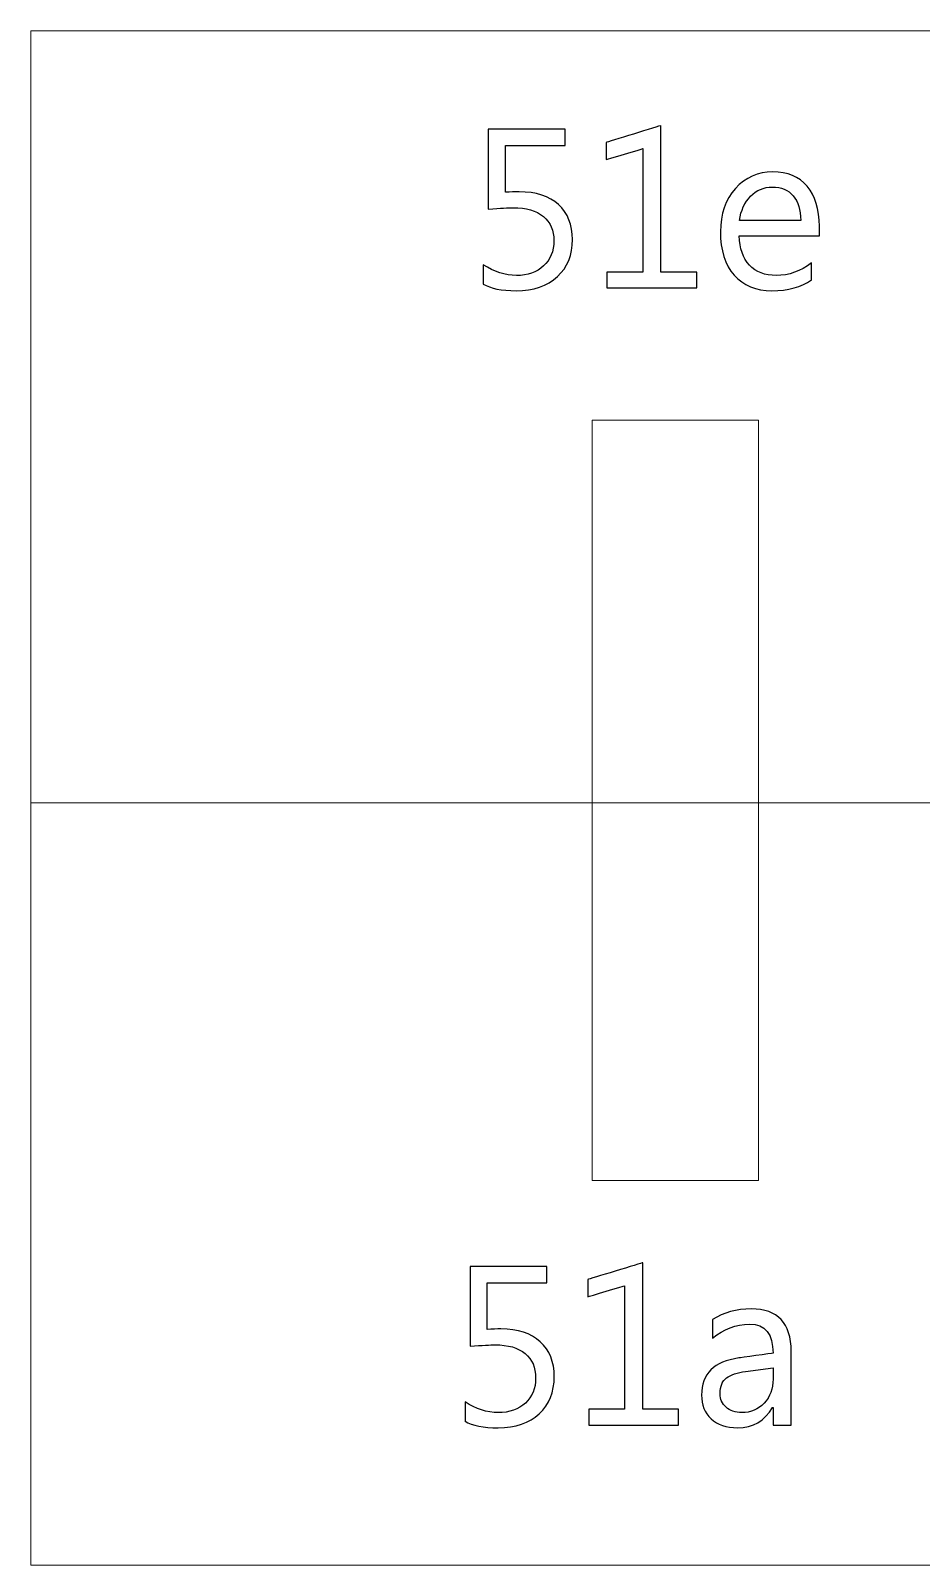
# Model space of a CAD drawing. Header units: centimetres. Extents: x -494 to 505, y -672 to 577.
# Drawn here: x -145.1 to -102.9, y 503.1 to 575.8 of the extents above; entities that cross this region are included whole.
import ezdxf

# ---------------------------------------------------------------- set-up
doc = ezdxf.new("R2010")
doc.units = ezdxf.units.CM
doc.header["$MEASUREMENT"] = 0
doc.layers.add('Camada 1', color=7, linetype='Continuous')
doc.layers.add('Camada 2', color=10, linetype='Continuous')

msp = doc.modelspace()

# ---------------------------------------------------------------- linework, layer by layer
at = {"layer": 'Camada 1', "lineweight": 9}
msp.add_lwpolyline([(-118.529354, 521.302996), (-110.651798, 521.302996), (-110.651798, 557.360836), (-118.529354, 557.360836), (-118.529354, 521.302996)], close=True, dxfattribs=at)
for points in [[(-145.138902, 575.831208), (-145.138902, 575.831208), (55.280306, 575.830192), (55.280306, 575.830192), (55.280306, 575.830192), (55.280306, 575.830192), (55.280306, 503.05716), (55.280306, 503.05716), (55.280306, 503.05716), (55.280306, 503.05716), (-145.138902, 503.063764), (-145.138902, 503.063764), (-145.138902, 503.063764), (-145.138902, 503.063764), (-145.138902, 575.831208), (-145.138902, 575.831208)], [(-145.138902, 539.208472), (-145.138902, 539.208472), (55.280306, 539.207964), (55.280306, 539.207964), (55.280306, 539.207964), (55.280306, 539.207964), (55.280306, 503.05716), (55.280306, 503.05716), (55.280306, 503.05716), (55.280306, 503.05716), (-145.138902, 503.060462), (-145.138902, 503.060462), (-145.138902, 503.060462), (-145.138902, 503.060462), (-145.138902, 539.208472), (-145.138902, 539.208472)]]:
    msp.add_open_spline(points, degree=3, knots=[0, 0, 0, 0, 0.2, 0.2, 0.2, 0.20000001, 0.4, 0.4, 0.4, 0.40000001, 0.6, 0.6, 0.6, 0.60000001, 1, 1, 1, 1], dxfattribs=at)
at = {"layer": 'Camada 2'}
for points, knots in [([(-113.574068, 563.63108), (-113.574068, 563.63108), (-117.832124, 563.63108), (-117.832124, 563.63108), (-117.832124, 563.63108), (-117.832124, 563.63108), (-117.832124, 564.383682), (-117.832124, 564.383682), (-117.832124, 564.383682), (-117.832124, 564.383682), (-116.133372, 564.383682), (-116.133372, 564.383682), (-116.133372, 564.383682), (-116.133372, 564.383682), (-116.133372, 570.236858), (-116.133372, 570.236858), (-116.133372, 570.236858), (-116.133372, 570.236858), (-117.875304, 569.717174), (-117.875304, 569.717174), (-117.875304, 569.717174), (-117.875304, 569.717174), (-117.875304, 570.534292), (-117.875304, 570.534292), (-117.875304, 570.534292), (-117.875304, 570.534292), (-115.273074, 571.330074), (-115.273074, 571.330074), (-115.273074, 571.330074), (-115.273074, 571.330074), (-115.273074, 564.383682), (-115.273074, 564.383682), (-115.273074, 564.383682), (-115.273074, 564.383682), (-113.574068, 564.383682), (-113.574068, 564.383682), (-113.574068, 564.383682), (-113.574068, 564.383682), (-113.574068, 563.63108), (-113.574068, 563.63108)], [0, 0, 0, 0, 0.090909091, 0.090909091, 0.090909091, 0.090909101, 0.181818182, 0.181818182, 0.181818182, 0.181818192, 0.272727273, 0.272727273, 0.272727273, 0.272727283, 0.363636364, 0.363636364, 0.363636364, 0.363636374, 0.454545455, 0.454545455, 0.454545455, 0.454545465, 0.545454545, 0.545454545, 0.545454545, 0.545454555, 0.636363636, 0.636363636, 0.636363636, 0.636363646, 0.727272727, 0.727272727, 0.727272727, 0.727272737, 0.818181818, 0.818181818, 0.818181818, 0.818181828, 1, 1, 1, 1]), ([(-123.692412, 563.81396), (-123.692412, 563.81396), (-123.692412, 564.727852), (-123.692412, 564.727852), (-123.692412, 564.727852), (-123.178062, 564.391048), (-122.654822, 564.222392), (-122.122692, 564.222392), (-122.122692, 564.222392), (-121.590308, 564.222392), (-121.162064, 564.373014), (-120.835928, 564.674004), (-120.835928, 564.674004), (-120.511316, 564.97347), (-120.348248, 565.373012), (-120.348248, 565.869582), (-120.348248, 565.869582), (-120.348248, 566.362342), (-120.515126, 566.74766), (-120.846596, 567.023504), (-120.846596, 567.023504), (-121.179844, 567.299602), (-121.654824, 567.437524), (-122.274838, 567.437524), (-122.274838, 567.437524), (-122.484642, 567.437524), (-122.87885, 567.416188), (-123.455938, 567.374786), (-123.455938, 567.374786), (-123.455938, 567.374786), (-123.455938, 571.158116), (-123.455938, 571.158116), (-123.455938, 571.158116), (-123.455938, 571.158116), (-119.810784, 571.158116), (-119.810784, 571.158116), (-119.810784, 571.158116), (-119.810784, 571.158116), (-119.810784, 570.383924), (-119.810784, 570.383924), (-119.810784, 570.383924), (-119.810784, 570.383924), (-122.63882, 570.383924), (-122.63882, 570.383924), (-122.63882, 570.383924), (-122.63882, 570.383924), (-122.63882, 568.16879), (-122.63882, 568.16879), (-122.63882, 568.16879), (-122.407426, 568.183014), (-122.19432, 568.19038), (-121.997216, 568.19038), (-121.997216, 568.19038), (-121.192544, 568.19038), (-120.56872, 567.987688), (-120.12803, 567.58459), (-120.12803, 567.58459), (-119.687086, 567.181238), (-119.466614, 566.627518), (-119.466614, 565.924954), (-119.466614, 565.924954), (-119.466614, 565.197498), (-119.703088, 564.611266), (-120.178068, 564.168798), (-120.178068, 564.168798), (-120.653048, 563.724298), (-121.30532, 563.502048), (-122.131582, 563.502048), (-122.131582, 563.502048), (-122.828558, 563.502048), (-123.348496, 563.605934), (-123.692412, 563.81396)], [0, 0, 0, 0, 0.052631579, 0.052631579, 0.052631579, 0.052631589, 0.105263158, 0.105263158, 0.105263158, 0.105263168, 0.157894737, 0.157894737, 0.157894737, 0.157894747, 0.210526316, 0.210526316, 0.210526316, 0.210526326, 0.263157895, 0.263157895, 0.263157895, 0.263157905, 0.315789474, 0.315789474, 0.315789474, 0.315789484, 0.368421053, 0.368421053, 0.368421053, 0.368421063, 0.421052632, 0.421052632, 0.421052632, 0.421052642, 0.473684211, 0.473684211, 0.473684211, 0.473684221, 0.526315789, 0.526315789, 0.526315789, 0.526315799, 0.578947368, 0.578947368, 0.578947368, 0.578947378, 0.631578947, 0.631578947, 0.631578947, 0.631578957, 0.684210526, 0.684210526, 0.684210526, 0.684210536, 0.736842105, 0.736842105, 0.736842105, 0.736842115, 0.789473684, 0.789473684, 0.789473684, 0.789473694, 0.842105263, 0.842105263, 0.842105263, 0.842105273, 0.894736842, 0.894736842, 0.894736842, 0.894736852, 1, 1, 1, 1]), ([(-107.767628, 566.104278), (-107.767628, 566.104278), (-111.563404, 566.104278), (-111.563404, 566.104278), (-111.563404, 566.104278), (-111.548926, 565.503822), (-111.387636, 565.039764), (-111.081312, 564.713628), (-111.081312, 564.713628), (-110.772956, 564.38546), (-110.350046, 564.222392), (-109.812328, 564.222392), (-109.812328, 564.222392), (-109.206538, 564.222392), (-108.65104, 564.423306), (-108.143802, 564.824626), (-108.143802, 564.824626), (-108.143802, 564.824626), (-108.143802, 564.018176), (-108.143802, 564.018176), (-108.143802, 564.018176), (-108.615226, 563.674006), (-109.240574, 563.502048), (-110.016798, 563.502048), (-110.016798, 563.502048), (-110.774734, 563.502048), (-111.371634, 563.745888), (-111.805212, 564.235092), (-111.805212, 564.235092), (-112.239044, 564.724296), (-112.455706, 565.412382), (-112.455706, 566.297826), (-112.455706, 566.297826), (-112.455706, 567.136534), (-112.219232, 567.817508), (-111.744252, 568.346082), (-111.744252, 568.346082), (-111.269272, 568.873132), (-110.681516, 569.13653), (-109.977174, 569.13653), (-109.977174, 569.13653), (-109.27461, 569.13653), (-108.730034, 568.908946), (-108.344716, 568.453778), (-108.344716, 568.453778), (-107.959398, 567.99861), (-107.767628, 567.365896), (-107.767628, 566.55589), (-107.767628, 566.55589), (-107.767628, 566.55589), (-107.767628, 566.104278), (-107.767628, 566.104278)], [0, 0, 0, 0, 0.071428571, 0.071428571, 0.071428571, 0.071428581, 0.142857143, 0.142857143, 0.142857143, 0.142857153, 0.214285714, 0.214285714, 0.214285714, 0.214285724, 0.285714286, 0.285714286, 0.285714286, 0.285714296, 0.357142857, 0.357142857, 0.357142857, 0.357142867, 0.428571429, 0.428571429, 0.428571429, 0.428571439, 0.5, 0.5, 0.5, 0.50000001, 0.571428571, 0.571428571, 0.571428571, 0.571428581, 0.642857143, 0.642857143, 0.642857143, 0.642857153, 0.714285714, 0.714285714, 0.714285714, 0.714285724, 0.785714286, 0.785714286, 0.785714286, 0.785714296, 0.857142857, 0.857142857, 0.857142857, 0.857142867, 1, 1, 1, 1]), ([(-108.649262, 566.835544), (-108.652818, 567.333638), (-108.77296, 567.722512), (-109.009434, 568.000388), (-109.009434, 568.000388), (-109.246162, 568.27801), (-109.574076, 568.416186), (-109.99343, 568.416186), (-109.99343, 568.416186), (-110.398306, 568.416186), (-110.744254, 568.270898), (-111.027464, 567.978798), (-111.027464, 567.978798), (-111.310674, 567.686698), (-111.486188, 567.306714), (-111.552482, 566.835544), (-111.552482, 566.835544), (-111.552482, 566.835544), (-108.649262, 566.835544), (-108.649262, 566.835544)], [0, 0, 0, 0, 0.166666667, 0.166666667, 0.166666667, 0.166666677, 0.333333333, 0.333333333, 0.333333333, 0.333333343, 0.5, 0.5, 0.5, 0.50000001, 0.666666667, 0.666666667, 0.666666667, 0.666666677, 1, 1, 1, 1]), ([(-124.556012, 509.88976), (-124.556012, 509.88976), (-124.556012, 510.803652), (-124.556012, 510.803652), (-124.556012, 510.803652), (-124.041662, 510.466848), (-123.518422, 510.298192), (-122.986292, 510.298192), (-122.986292, 510.298192), (-122.453908, 510.298192), (-122.025664, 510.448814), (-121.699528, 510.749804), (-121.699528, 510.749804), (-121.374916, 511.04927), (-121.211848, 511.448812), (-121.211848, 511.945382), (-121.211848, 511.945382), (-121.211848, 512.438142), (-121.378726, 512.82346), (-121.710196, 513.099304), (-121.710196, 513.099304), (-122.043444, 513.375402), (-122.518424, 513.513324), (-123.138438, 513.513324), (-123.138438, 513.513324), (-123.348242, 513.513324), (-123.74245, 513.491988), (-124.319538, 513.450586), (-124.319538, 513.450586), (-124.319538, 513.450586), (-124.319538, 517.233916), (-124.319538, 517.233916), (-124.319538, 517.233916), (-124.319538, 517.233916), (-120.674384, 517.233916), (-120.674384, 517.233916), (-120.674384, 517.233916), (-120.674384, 517.233916), (-120.674384, 516.459724), (-120.674384, 516.459724), (-120.674384, 516.459724), (-120.674384, 516.459724), (-123.50242, 516.459724), (-123.50242, 516.459724), (-123.50242, 516.459724), (-123.50242, 516.459724), (-123.50242, 514.24459), (-123.50242, 514.24459), (-123.50242, 514.24459), (-123.271026, 514.258814), (-123.05792, 514.26618), (-122.860816, 514.26618), (-122.860816, 514.26618), (-122.056144, 514.26618), (-121.43232, 514.063488), (-120.99163, 513.66039), (-120.99163, 513.66039), (-120.550686, 513.257038), (-120.330214, 512.703318), (-120.330214, 512.000754), (-120.330214, 512.000754), (-120.330214, 511.273298), (-120.566688, 510.687066), (-121.041668, 510.244598), (-121.041668, 510.244598), (-121.516648, 509.800098), (-122.16892, 509.577848), (-122.995182, 509.577848), (-122.995182, 509.577848), (-123.692158, 509.577848), (-124.212096, 509.681734), (-124.556012, 509.88976)], [0, 0, 0, 0, 0.052631579, 0.052631579, 0.052631579, 0.052631589, 0.105263158, 0.105263158, 0.105263158, 0.105263168, 0.157894737, 0.157894737, 0.157894737, 0.157894747, 0.210526316, 0.210526316, 0.210526316, 0.210526326, 0.263157895, 0.263157895, 0.263157895, 0.263157905, 0.315789474, 0.315789474, 0.315789474, 0.315789484, 0.368421053, 0.368421053, 0.368421053, 0.368421063, 0.421052632, 0.421052632, 0.421052632, 0.421052642, 0.473684211, 0.473684211, 0.473684211, 0.473684221, 0.526315789, 0.526315789, 0.526315789, 0.526315799, 0.578947368, 0.578947368, 0.578947368, 0.578947378, 0.631578947, 0.631578947, 0.631578947, 0.631578957, 0.684210526, 0.684210526, 0.684210526, 0.684210536, 0.736842105, 0.736842105, 0.736842105, 0.736842115, 0.789473684, 0.789473684, 0.789473684, 0.789473694, 0.842105263, 0.842105263, 0.842105263, 0.842105273, 0.894736842, 0.894736842, 0.894736842, 0.894736852, 1, 1, 1, 1]), ([(-114.437668, 509.70688), (-114.437668, 509.70688), (-118.695724, 509.70688), (-118.695724, 509.70688), (-118.695724, 509.70688), (-118.695724, 509.70688), (-118.695724, 510.459482), (-118.695724, 510.459482), (-118.695724, 510.459482), (-118.695724, 510.459482), (-116.996972, 510.459482), (-116.996972, 510.459482), (-116.996972, 510.459482), (-116.996972, 510.459482), (-116.996972, 516.312658), (-116.996972, 516.312658), (-116.996972, 516.312658), (-116.996972, 516.312658), (-118.738904, 515.792974), (-118.738904, 515.792974), (-118.738904, 515.792974), (-118.738904, 515.792974), (-118.738904, 516.610092), (-118.738904, 516.610092), (-118.738904, 516.610092), (-118.738904, 516.610092), (-116.136674, 517.405874), (-116.136674, 517.405874), (-116.136674, 517.405874), (-116.136674, 517.405874), (-116.136674, 510.459482), (-116.136674, 510.459482), (-116.136674, 510.459482), (-116.136674, 510.459482), (-114.437668, 510.459482), (-114.437668, 510.459482), (-114.437668, 510.459482), (-114.437668, 510.459482), (-114.437668, 509.70688), (-114.437668, 509.70688)], [0, 0, 0, 0, 0.090909091, 0.090909091, 0.090909091, 0.090909101, 0.181818182, 0.181818182, 0.181818182, 0.181818192, 0.272727273, 0.272727273, 0.272727273, 0.272727283, 0.363636364, 0.363636364, 0.363636364, 0.363636374, 0.454545455, 0.454545455, 0.454545455, 0.454545465, 0.545454545, 0.545454545, 0.545454545, 0.545454555, 0.636363636, 0.636363636, 0.636363636, 0.636363646, 0.727272727, 0.727272727, 0.727272727, 0.727272737, 0.818181818, 0.818181818, 0.818181818, 0.818181828, 1, 1, 1, 1]), ([(-109.104176, 509.70688), (-109.104176, 509.70688), (-109.964474, 509.70688), (-109.964474, 509.70688), (-109.964474, 509.70688), (-109.964474, 509.70688), (-109.964474, 510.547366), (-109.964474, 510.547366), (-109.964474, 510.547366), (-109.964474, 510.547366), (-109.986064, 510.547366), (-109.986064, 510.547366), (-109.986064, 510.547366), (-110.36046, 509.900428), (-110.910624, 509.577848), (-111.640112, 509.577848), (-111.640112, 509.577848), (-112.176052, 509.577848), (-112.595406, 509.719326), (-112.898174, 510.004314), (-112.898174, 510.004314), (-113.201196, 510.287524), (-113.351564, 510.663952), (-113.351564, 511.133344), (-113.351564, 511.133344), (-113.351564, 512.13893), (-112.760252, 512.724908), (-111.577374, 512.889754), (-111.577374, 512.889754), (-111.577374, 512.889754), (-109.964474, 513.11556), (-109.964474, 513.11556), (-109.964474, 513.11556), (-109.964474, 514.033008), (-110.33379, 514.491986), (-111.071914, 514.491986), (-111.071914, 514.491986), (-111.719106, 514.491986), (-112.303306, 514.269736), (-112.824768, 513.825236), (-112.824768, 513.825236), (-112.824768, 513.825236), (-112.824768, 514.70687), (-112.824768, 514.70687), (-112.824768, 514.70687), (-112.296194, 515.043928), (-111.688626, 515.21233), (-110.998508, 515.21233), (-110.998508, 515.21233), (-109.735112, 515.21233), (-109.104176, 514.543802), (-109.104176, 513.205222), (-109.104176, 513.205222), (-109.104176, 513.205222), (-109.104176, 509.70688), (-109.104176, 509.70688)], [0, 0, 0, 0, 0.066666667, 0.066666667, 0.066666667, 0.066666677, 0.133333333, 0.133333333, 0.133333333, 0.133333343, 0.2, 0.2, 0.2, 0.20000001, 0.266666667, 0.266666667, 0.266666667, 0.266666677, 0.333333333, 0.333333333, 0.333333333, 0.333333343, 0.4, 0.4, 0.4, 0.40000001, 0.466666667, 0.466666667, 0.466666667, 0.466666677, 0.533333333, 0.533333333, 0.533333333, 0.533333343, 0.6, 0.6, 0.6, 0.60000001, 0.666666667, 0.666666667, 0.666666667, 0.666666677, 0.733333333, 0.733333333, 0.733333333, 0.733333343, 0.8, 0.8, 0.8, 0.80000001, 0.866666667, 0.866666667, 0.866666667, 0.866666677, 1, 1, 1, 1]), ([(-109.964474, 512.427474), (-109.964474, 512.427474), (-111.261906, 512.24815), (-111.261906, 512.24815), (-111.261906, 512.24815), (-111.661702, 512.192524), (-111.962692, 512.092194), (-112.16513, 511.950716), (-112.16513, 511.950716), (-112.367822, 511.807206), (-112.46993, 511.556254), (-112.46993, 511.194304), (-112.46993, 511.194304), (-112.46993, 510.930906), (-112.376712, 510.715768), (-112.188498, 510.549144), (-112.188498, 510.549144), (-112.002062, 510.38252), (-111.751364, 510.298192), (-111.44123, 510.298192), (-111.44123, 510.298192), (-111.012986, 510.298192), (-110.659926, 510.448814), (-110.38205, 510.748026), (-110.38205, 510.748026), (-110.104174, 511.04927), (-109.964474, 511.429), (-109.964474, 511.889756), (-109.964474, 511.889756), (-109.964474, 511.889756), (-109.964474, 512.427474), (-109.964474, 512.427474)], [0, 0, 0, 0, 0.111111111, 0.111111111, 0.111111111, 0.111111121, 0.222222222, 0.222222222, 0.222222222, 0.222222232, 0.333333333, 0.333333333, 0.333333333, 0.333333343, 0.444444444, 0.444444444, 0.444444444, 0.444444454, 0.555555556, 0.555555556, 0.555555556, 0.555555566, 0.666666667, 0.666666667, 0.666666667, 0.666666677, 0.777777778, 0.777777778, 0.777777778, 0.777777788, 1, 1, 1, 1])]:
    msp.add_open_spline(points, degree=3, knots=knots, dxfattribs=at)
at = {"layer": 'Camada 2', "lineweight": 9}
for points, knots in [([(-113.574068, 563.63108), (-113.574068, 563.63108), (-117.832124, 563.63108), (-117.832124, 563.63108), (-117.832124, 563.63108), (-117.832124, 563.63108), (-117.832124, 564.383682), (-117.832124, 564.383682), (-117.832124, 564.383682), (-117.832124, 564.383682), (-116.133372, 564.383682), (-116.133372, 564.383682), (-116.133372, 564.383682), (-116.133372, 564.383682), (-116.133372, 570.236858), (-116.133372, 570.236858), (-116.133372, 570.236858), (-116.133372, 570.236858), (-117.875304, 569.717174), (-117.875304, 569.717174), (-117.875304, 569.717174), (-117.875304, 569.717174), (-117.875304, 570.534292), (-117.875304, 570.534292), (-117.875304, 570.534292), (-117.875304, 570.534292), (-115.273074, 571.330074), (-115.273074, 571.330074), (-115.273074, 571.330074), (-115.273074, 571.330074), (-115.273074, 564.383682), (-115.273074, 564.383682), (-115.273074, 564.383682), (-115.273074, 564.383682), (-113.574068, 564.383682), (-113.574068, 564.383682), (-113.574068, 564.383682), (-113.574068, 564.383682), (-113.574068, 563.63108), (-113.574068, 563.63108)], [0, 0, 0, 0, 0.090909091, 0.090909091, 0.090909091, 0.090909101, 0.181818182, 0.181818182, 0.181818182, 0.181818192, 0.272727273, 0.272727273, 0.272727273, 0.272727283, 0.363636364, 0.363636364, 0.363636364, 0.363636374, 0.454545455, 0.454545455, 0.454545455, 0.454545465, 0.545454545, 0.545454545, 0.545454545, 0.545454555, 0.636363636, 0.636363636, 0.636363636, 0.636363646, 0.727272727, 0.727272727, 0.727272727, 0.727272737, 0.818181818, 0.818181818, 0.818181818, 0.818181828, 1, 1, 1, 1]), ([(-123.692412, 563.81396), (-123.692412, 563.81396), (-123.692412, 564.727852), (-123.692412, 564.727852), (-123.692412, 564.727852), (-123.178062, 564.391048), (-122.654822, 564.222392), (-122.122692, 564.222392), (-122.122692, 564.222392), (-121.590308, 564.222392), (-121.162064, 564.373014), (-120.835928, 564.674004), (-120.835928, 564.674004), (-120.511316, 564.97347), (-120.348248, 565.373012), (-120.348248, 565.869582), (-120.348248, 565.869582), (-120.348248, 566.362342), (-120.515126, 566.74766), (-120.846596, 567.023504), (-120.846596, 567.023504), (-121.179844, 567.299602), (-121.654824, 567.437524), (-122.274838, 567.437524), (-122.274838, 567.437524), (-122.484642, 567.437524), (-122.87885, 567.416188), (-123.455938, 567.374786), (-123.455938, 567.374786), (-123.455938, 567.374786), (-123.455938, 571.158116), (-123.455938, 571.158116), (-123.455938, 571.158116), (-123.455938, 571.158116), (-119.810784, 571.158116), (-119.810784, 571.158116), (-119.810784, 571.158116), (-119.810784, 571.158116), (-119.810784, 570.383924), (-119.810784, 570.383924), (-119.810784, 570.383924), (-119.810784, 570.383924), (-122.63882, 570.383924), (-122.63882, 570.383924), (-122.63882, 570.383924), (-122.63882, 570.383924), (-122.63882, 568.16879), (-122.63882, 568.16879), (-122.63882, 568.16879), (-122.407426, 568.183014), (-122.19432, 568.19038), (-121.997216, 568.19038), (-121.997216, 568.19038), (-121.192544, 568.19038), (-120.56872, 567.987688), (-120.12803, 567.58459), (-120.12803, 567.58459), (-119.687086, 567.181238), (-119.466614, 566.627518), (-119.466614, 565.924954), (-119.466614, 565.924954), (-119.466614, 565.197498), (-119.703088, 564.611266), (-120.178068, 564.168798), (-120.178068, 564.168798), (-120.653048, 563.724298), (-121.30532, 563.502048), (-122.131582, 563.502048), (-122.131582, 563.502048), (-122.828558, 563.502048), (-123.348496, 563.605934), (-123.692412, 563.81396)], [0, 0, 0, 0, 0.052631579, 0.052631579, 0.052631579, 0.052631589, 0.105263158, 0.105263158, 0.105263158, 0.105263168, 0.157894737, 0.157894737, 0.157894737, 0.157894747, 0.210526316, 0.210526316, 0.210526316, 0.210526326, 0.263157895, 0.263157895, 0.263157895, 0.263157905, 0.315789474, 0.315789474, 0.315789474, 0.315789484, 0.368421053, 0.368421053, 0.368421053, 0.368421063, 0.421052632, 0.421052632, 0.421052632, 0.421052642, 0.473684211, 0.473684211, 0.473684211, 0.473684221, 0.526315789, 0.526315789, 0.526315789, 0.526315799, 0.578947368, 0.578947368, 0.578947368, 0.578947378, 0.631578947, 0.631578947, 0.631578947, 0.631578957, 0.684210526, 0.684210526, 0.684210526, 0.684210536, 0.736842105, 0.736842105, 0.736842105, 0.736842115, 0.789473684, 0.789473684, 0.789473684, 0.789473694, 0.842105263, 0.842105263, 0.842105263, 0.842105273, 0.894736842, 0.894736842, 0.894736842, 0.894736852, 1, 1, 1, 1]), ([(-107.767628, 566.104278), (-107.767628, 566.104278), (-111.563404, 566.104278), (-111.563404, 566.104278), (-111.563404, 566.104278), (-111.548926, 565.503822), (-111.387636, 565.039764), (-111.081312, 564.713628), (-111.081312, 564.713628), (-110.772956, 564.38546), (-110.350046, 564.222392), (-109.812328, 564.222392), (-109.812328, 564.222392), (-109.206538, 564.222392), (-108.65104, 564.423306), (-108.143802, 564.824626), (-108.143802, 564.824626), (-108.143802, 564.824626), (-108.143802, 564.018176), (-108.143802, 564.018176), (-108.143802, 564.018176), (-108.615226, 563.674006), (-109.240574, 563.502048), (-110.016798, 563.502048), (-110.016798, 563.502048), (-110.774734, 563.502048), (-111.371634, 563.745888), (-111.805212, 564.235092), (-111.805212, 564.235092), (-112.239044, 564.724296), (-112.455706, 565.412382), (-112.455706, 566.297826), (-112.455706, 566.297826), (-112.455706, 567.136534), (-112.219232, 567.817508), (-111.744252, 568.346082), (-111.744252, 568.346082), (-111.269272, 568.873132), (-110.681516, 569.13653), (-109.977174, 569.13653), (-109.977174, 569.13653), (-109.27461, 569.13653), (-108.730034, 568.908946), (-108.344716, 568.453778), (-108.344716, 568.453778), (-107.959398, 567.99861), (-107.767628, 567.365896), (-107.767628, 566.55589), (-107.767628, 566.55589), (-107.767628, 566.55589), (-107.767628, 566.104278), (-107.767628, 566.104278)], [0, 0, 0, 0, 0.071428571, 0.071428571, 0.071428571, 0.071428581, 0.142857143, 0.142857143, 0.142857143, 0.142857153, 0.214285714, 0.214285714, 0.214285714, 0.214285724, 0.285714286, 0.285714286, 0.285714286, 0.285714296, 0.357142857, 0.357142857, 0.357142857, 0.357142867, 0.428571429, 0.428571429, 0.428571429, 0.428571439, 0.5, 0.5, 0.5, 0.50000001, 0.571428571, 0.571428571, 0.571428571, 0.571428581, 0.642857143, 0.642857143, 0.642857143, 0.642857153, 0.714285714, 0.714285714, 0.714285714, 0.714285724, 0.785714286, 0.785714286, 0.785714286, 0.785714296, 0.857142857, 0.857142857, 0.857142857, 0.857142867, 1, 1, 1, 1]), ([(-108.649262, 566.835544), (-108.652818, 567.333638), (-108.77296, 567.722512), (-109.009434, 568.000388), (-109.009434, 568.000388), (-109.246162, 568.27801), (-109.574076, 568.416186), (-109.99343, 568.416186), (-109.99343, 568.416186), (-110.398306, 568.416186), (-110.744254, 568.270898), (-111.027464, 567.978798), (-111.027464, 567.978798), (-111.310674, 567.686698), (-111.486188, 567.306714), (-111.552482, 566.835544), (-111.552482, 566.835544), (-111.552482, 566.835544), (-108.649262, 566.835544), (-108.649262, 566.835544)], [0, 0, 0, 0, 0.166666667, 0.166666667, 0.166666667, 0.166666677, 0.333333333, 0.333333333, 0.333333333, 0.333333343, 0.5, 0.5, 0.5, 0.50000001, 0.666666667, 0.666666667, 0.666666667, 0.666666677, 1, 1, 1, 1]), ([(-124.556012, 509.88976), (-124.556012, 509.88976), (-124.556012, 510.803652), (-124.556012, 510.803652), (-124.556012, 510.803652), (-124.041662, 510.466848), (-123.518422, 510.298192), (-122.986292, 510.298192), (-122.986292, 510.298192), (-122.453908, 510.298192), (-122.025664, 510.448814), (-121.699528, 510.749804), (-121.699528, 510.749804), (-121.374916, 511.04927), (-121.211848, 511.448812), (-121.211848, 511.945382), (-121.211848, 511.945382), (-121.211848, 512.438142), (-121.378726, 512.82346), (-121.710196, 513.099304), (-121.710196, 513.099304), (-122.043444, 513.375402), (-122.518424, 513.513324), (-123.138438, 513.513324), (-123.138438, 513.513324), (-123.348242, 513.513324), (-123.74245, 513.491988), (-124.319538, 513.450586), (-124.319538, 513.450586), (-124.319538, 513.450586), (-124.319538, 517.233916), (-124.319538, 517.233916), (-124.319538, 517.233916), (-124.319538, 517.233916), (-120.674384, 517.233916), (-120.674384, 517.233916), (-120.674384, 517.233916), (-120.674384, 517.233916), (-120.674384, 516.459724), (-120.674384, 516.459724), (-120.674384, 516.459724), (-120.674384, 516.459724), (-123.50242, 516.459724), (-123.50242, 516.459724), (-123.50242, 516.459724), (-123.50242, 516.459724), (-123.50242, 514.24459), (-123.50242, 514.24459), (-123.50242, 514.24459), (-123.271026, 514.258814), (-123.05792, 514.26618), (-122.860816, 514.26618), (-122.860816, 514.26618), (-122.056144, 514.26618), (-121.43232, 514.063488), (-120.99163, 513.66039), (-120.99163, 513.66039), (-120.550686, 513.257038), (-120.330214, 512.703318), (-120.330214, 512.000754), (-120.330214, 512.000754), (-120.330214, 511.273298), (-120.566688, 510.687066), (-121.041668, 510.244598), (-121.041668, 510.244598), (-121.516648, 509.800098), (-122.16892, 509.577848), (-122.995182, 509.577848), (-122.995182, 509.577848), (-123.692158, 509.577848), (-124.212096, 509.681734), (-124.556012, 509.88976)], [0, 0, 0, 0, 0.052631579, 0.052631579, 0.052631579, 0.052631589, 0.105263158, 0.105263158, 0.105263158, 0.105263168, 0.157894737, 0.157894737, 0.157894737, 0.157894747, 0.210526316, 0.210526316, 0.210526316, 0.210526326, 0.263157895, 0.263157895, 0.263157895, 0.263157905, 0.315789474, 0.315789474, 0.315789474, 0.315789484, 0.368421053, 0.368421053, 0.368421053, 0.368421063, 0.421052632, 0.421052632, 0.421052632, 0.421052642, 0.473684211, 0.473684211, 0.473684211, 0.473684221, 0.526315789, 0.526315789, 0.526315789, 0.526315799, 0.578947368, 0.578947368, 0.578947368, 0.578947378, 0.631578947, 0.631578947, 0.631578947, 0.631578957, 0.684210526, 0.684210526, 0.684210526, 0.684210536, 0.736842105, 0.736842105, 0.736842105, 0.736842115, 0.789473684, 0.789473684, 0.789473684, 0.789473694, 0.842105263, 0.842105263, 0.842105263, 0.842105273, 0.894736842, 0.894736842, 0.894736842, 0.894736852, 1, 1, 1, 1]), ([(-114.437668, 509.70688), (-114.437668, 509.70688), (-118.695724, 509.70688), (-118.695724, 509.70688), (-118.695724, 509.70688), (-118.695724, 509.70688), (-118.695724, 510.459482), (-118.695724, 510.459482), (-118.695724, 510.459482), (-118.695724, 510.459482), (-116.996972, 510.459482), (-116.996972, 510.459482), (-116.996972, 510.459482), (-116.996972, 510.459482), (-116.996972, 516.312658), (-116.996972, 516.312658), (-116.996972, 516.312658), (-116.996972, 516.312658), (-118.738904, 515.792974), (-118.738904, 515.792974), (-118.738904, 515.792974), (-118.738904, 515.792974), (-118.738904, 516.610092), (-118.738904, 516.610092), (-118.738904, 516.610092), (-118.738904, 516.610092), (-116.136674, 517.405874), (-116.136674, 517.405874), (-116.136674, 517.405874), (-116.136674, 517.405874), (-116.136674, 510.459482), (-116.136674, 510.459482), (-116.136674, 510.459482), (-116.136674, 510.459482), (-114.437668, 510.459482), (-114.437668, 510.459482), (-114.437668, 510.459482), (-114.437668, 510.459482), (-114.437668, 509.70688), (-114.437668, 509.70688)], [0, 0, 0, 0, 0.090909091, 0.090909091, 0.090909091, 0.090909101, 0.181818182, 0.181818182, 0.181818182, 0.181818192, 0.272727273, 0.272727273, 0.272727273, 0.272727283, 0.363636364, 0.363636364, 0.363636364, 0.363636374, 0.454545455, 0.454545455, 0.454545455, 0.454545465, 0.545454545, 0.545454545, 0.545454545, 0.545454555, 0.636363636, 0.636363636, 0.636363636, 0.636363646, 0.727272727, 0.727272727, 0.727272727, 0.727272737, 0.818181818, 0.818181818, 0.818181818, 0.818181828, 1, 1, 1, 1]), ([(-109.104176, 509.70688), (-109.104176, 509.70688), (-109.964474, 509.70688), (-109.964474, 509.70688), (-109.964474, 509.70688), (-109.964474, 509.70688), (-109.964474, 510.547366), (-109.964474, 510.547366), (-109.964474, 510.547366), (-109.964474, 510.547366), (-109.986064, 510.547366), (-109.986064, 510.547366), (-109.986064, 510.547366), (-110.36046, 509.900428), (-110.910624, 509.577848), (-111.640112, 509.577848), (-111.640112, 509.577848), (-112.176052, 509.577848), (-112.595406, 509.719326), (-112.898174, 510.004314), (-112.898174, 510.004314), (-113.201196, 510.287524), (-113.351564, 510.663952), (-113.351564, 511.133344), (-113.351564, 511.133344), (-113.351564, 512.13893), (-112.760252, 512.724908), (-111.577374, 512.889754), (-111.577374, 512.889754), (-111.577374, 512.889754), (-109.964474, 513.11556), (-109.964474, 513.11556), (-109.964474, 513.11556), (-109.964474, 514.033008), (-110.33379, 514.491986), (-111.071914, 514.491986), (-111.071914, 514.491986), (-111.719106, 514.491986), (-112.303306, 514.269736), (-112.824768, 513.825236), (-112.824768, 513.825236), (-112.824768, 513.825236), (-112.824768, 514.70687), (-112.824768, 514.70687), (-112.824768, 514.70687), (-112.296194, 515.043928), (-111.688626, 515.21233), (-110.998508, 515.21233), (-110.998508, 515.21233), (-109.735112, 515.21233), (-109.104176, 514.543802), (-109.104176, 513.205222), (-109.104176, 513.205222), (-109.104176, 513.205222), (-109.104176, 509.70688), (-109.104176, 509.70688)], [0, 0, 0, 0, 0.066666667, 0.066666667, 0.066666667, 0.066666677, 0.133333333, 0.133333333, 0.133333333, 0.133333343, 0.2, 0.2, 0.2, 0.20000001, 0.266666667, 0.266666667, 0.266666667, 0.266666677, 0.333333333, 0.333333333, 0.333333333, 0.333333343, 0.4, 0.4, 0.4, 0.40000001, 0.466666667, 0.466666667, 0.466666667, 0.466666677, 0.533333333, 0.533333333, 0.533333333, 0.533333343, 0.6, 0.6, 0.6, 0.60000001, 0.666666667, 0.666666667, 0.666666667, 0.666666677, 0.733333333, 0.733333333, 0.733333333, 0.733333343, 0.8, 0.8, 0.8, 0.80000001, 0.866666667, 0.866666667, 0.866666667, 0.866666677, 1, 1, 1, 1]), ([(-109.964474, 512.427474), (-109.964474, 512.427474), (-111.261906, 512.24815), (-111.261906, 512.24815), (-111.261906, 512.24815), (-111.661702, 512.192524), (-111.962692, 512.092194), (-112.16513, 511.950716), (-112.16513, 511.950716), (-112.367822, 511.807206), (-112.46993, 511.556254), (-112.46993, 511.194304), (-112.46993, 511.194304), (-112.46993, 510.930906), (-112.376712, 510.715768), (-112.188498, 510.549144), (-112.188498, 510.549144), (-112.002062, 510.38252), (-111.751364, 510.298192), (-111.44123, 510.298192), (-111.44123, 510.298192), (-111.012986, 510.298192), (-110.659926, 510.448814), (-110.38205, 510.748026), (-110.38205, 510.748026), (-110.104174, 511.04927), (-109.964474, 511.429), (-109.964474, 511.889756), (-109.964474, 511.889756), (-109.964474, 511.889756), (-109.964474, 512.427474), (-109.964474, 512.427474)], [0, 0, 0, 0, 0.111111111, 0.111111111, 0.111111111, 0.111111121, 0.222222222, 0.222222222, 0.222222222, 0.222222232, 0.333333333, 0.333333333, 0.333333333, 0.333333343, 0.444444444, 0.444444444, 0.444444444, 0.444444454, 0.555555556, 0.555555556, 0.555555556, 0.555555566, 0.666666667, 0.666666667, 0.666666667, 0.666666677, 0.777777778, 0.777777778, 0.777777778, 0.777777788, 1, 1, 1, 1])]:
    msp.add_open_spline(points, degree=3, knots=knots, dxfattribs=at)

doc.saveas('drawing.dxf')
